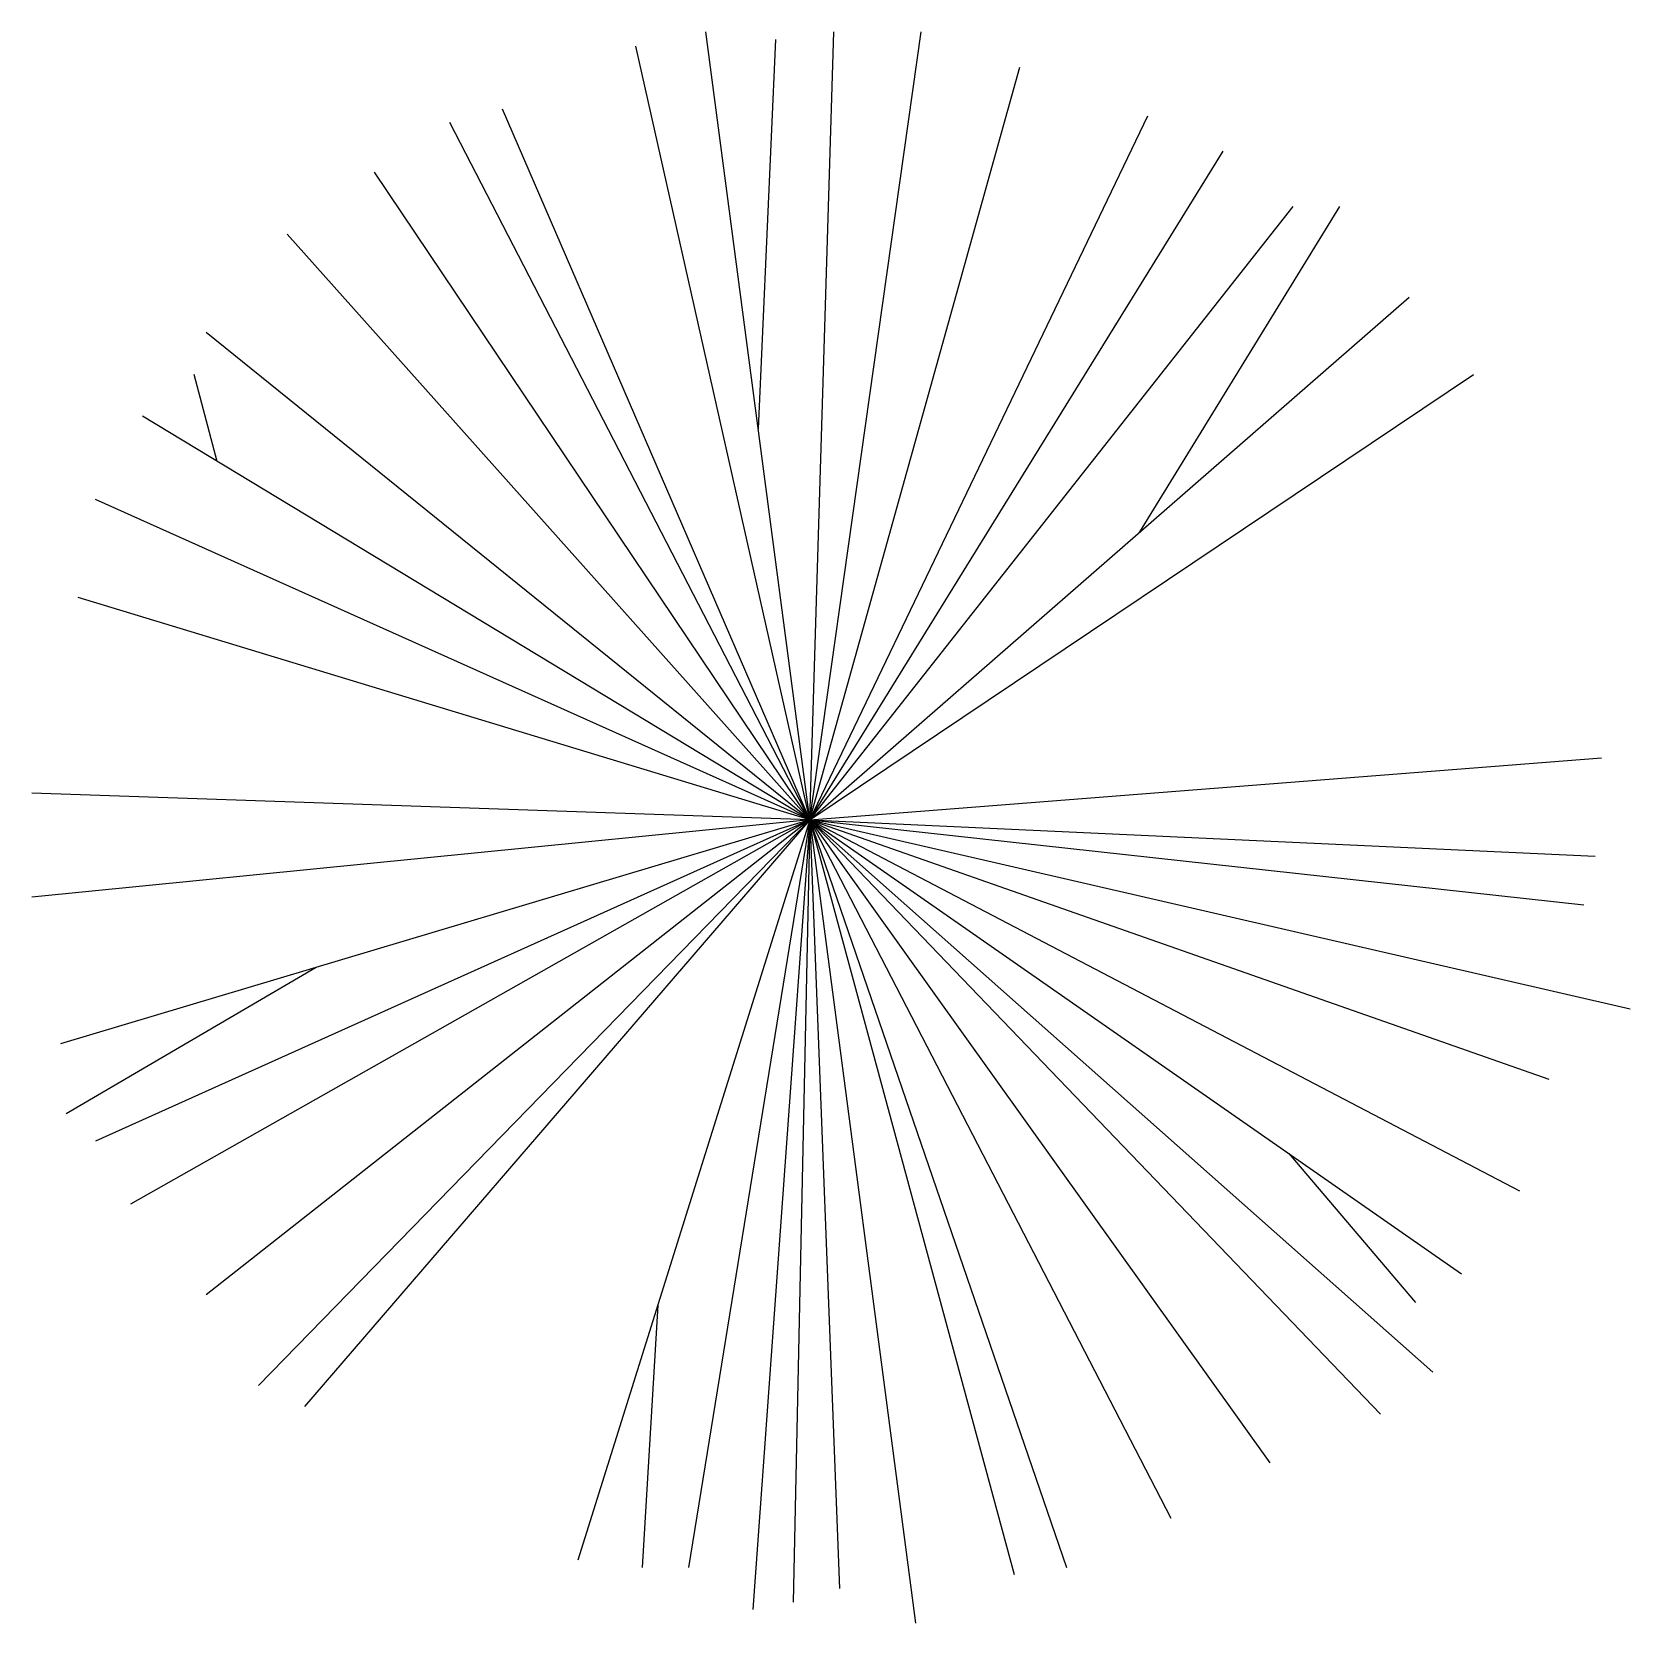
# Model space of a CAD drawing. Extents: x 13.449 to 13.678, y 9.377 to 9.605.
import ezdxf

# ---------------------------------------------------------------- set-up
doc = ezdxf.new("R2010")
doc.units = 0
doc.layers.get('0').update_dxf_attribs({"color": 74, "linetype": 'CONTINUOUS'})

msp = doc.modelspace()

# ---------------------------------------------------------------- linework, layer by layer
at = {"color": 0}
for p, q in [((13.56054, 9.49213), (13.54566, 9.60473)), ((13.55316, 9.548), (13.55565, 9.60365)), ((13.56054, 9.49213), (13.56394, 9.60473)), ((13.56054, 9.49213), (13.57643, 9.60473)), ((13.56054, 9.49213), (13.53566, 9.60269)), ((13.56054, 9.49213), (13.59052, 9.59969)), ((13.56054, 9.49213), (13.50908, 9.59178)), ((13.56054, 9.49213), (13.51658, 9.5937)), ((13.56054, 9.49213), (13.60881, 9.59274)), ((13.56054, 9.49213), (13.6196, 9.5877)), ((13.56054, 9.49213), (13.49829, 9.5847)), ((13.56054, 9.49213), (13.62959, 9.57979)), ((13.60766, 9.53323), (13.63629, 9.57979)), ((13.56054, 9.49213), (13.4858, 9.57583)), ((13.56054, 9.49213), (13.64618, 9.56684)), ((13.56054, 9.49213), (13.47421, 9.5618)), ((13.47578, 9.54336), (13.47251, 9.5558)), ((13.56054, 9.49213), (13.65537, 9.5558)), ((13.56054, 9.49213), (13.46512, 9.54981)), ((13.56054, 9.49213), (13.45842, 9.53794)), ((13.56054, 9.49213), (13.45593, 9.52391)), ((13.45593, 9.52391), (13.45593, 9.52391)), ((13.56054, 9.49213), (13.67366, 9.50101)), ((13.56054, 9.49213), (13.44933, 9.49597)), ((13.56054, 9.49213), (13.44933, 9.4811)), ((13.56054, 9.49213), (13.45343, 9.46012)), ((13.56054, 9.49213), (13.45842, 9.44621)), ((13.56054, 9.49213), (13.46342, 9.43721)), ((13.56054, 9.49213), (13.47421, 9.42426)), ((13.56054, 9.49213), (13.48171, 9.41131)), ((13.56054, 9.49213), (13.4883, 9.40832)), ((13.56054, 9.49213), (13.52737, 9.38637)), ((13.56054, 9.49213), (13.54316, 9.38529)), ((13.56054, 9.49213), (13.55235, 9.3793)), ((13.56054, 9.49213), (13.55815, 9.38038)), ((13.56054, 9.49213), (13.67276, 9.48698)), ((13.56054, 9.49213), (13.67116, 9.48002)), ((13.56054, 9.49213), (13.66616, 9.45508)), ((13.56054, 9.49213), (13.66197, 9.43913)), ((13.56054, 9.49213), (13.65367, 9.42726)), ((13.56054, 9.49213), (13.57563, 9.37738)), ((13.56054, 9.49213), (13.56474, 9.38229)), ((13.56054, 9.49213), (13.61211, 9.39237)), ((13.56054, 9.49213), (13.62629, 9.40028)), ((13.56054, 9.49213), (13.64208, 9.40724)), ((13.56054, 9.49213), (13.59722, 9.38529)), ((13.56054, 9.49213), (13.64958, 9.41323)), ((13.56054, 9.49213), (13.67775, 9.46515)), ((13.56054, 9.49213), (13.58972, 9.38433)), ((13.48994, 9.47103), (13.45423, 9.45016)), ((13.62899, 9.44445), (13.64708, 9.42318)), ((13.5388, 9.42281), (13.53656, 9.38529))]:
    msp.add_line(p, q, dxfattribs=at)

doc.saveas('drawing.dxf')
